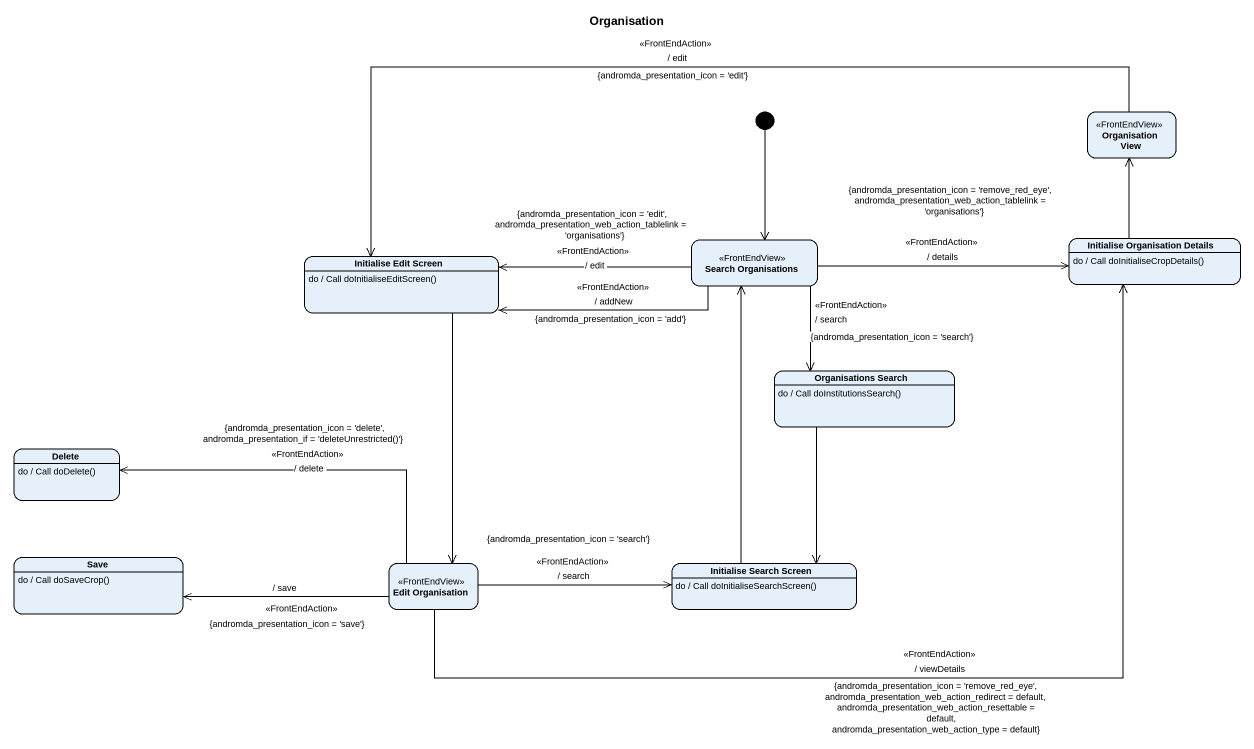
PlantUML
@startuml
title Organisation
hide empty description
state "Organisation View" as Organisation_View <<FrontEndView>>
state "Search Organisations" as Search_Organisations <<FrontEndView>>
state "Initialise Organisation Details" as Initialise_Organisation
Initialise_Organisation : do / Call doInitialiseCropDetails()
state "Initialise Edit Screen" as Initialise_Edit_Screen
Initialise_Edit_Screen : do / Call doInitialiseEditScreen()
state "Organisations Search" as Organisations_Search
Organisations_Search : do / Call doInstitutionsSearch()
state Delete
Delete : do / Call doDelete()
state Save
Save : do / Call doSaveCrop()
state "Edit Organisation" as Edit_Organisation <<FrontEndView>>
state "Initialise Search Screen" as Initialise_Search_Screen
Initialise_Search_Screen : do / Call doInitialiseSearchScreen()
[*] --> Search_Organisations
Organisation_View -left-> Initialise_Edit_Screen : <<FrontEndAction>>\n/ edit\n{andromda_presentation_icon = 'edit'}
Search_Organisations -right-> Initialise_Organisation : {andromda_presentation_icon = 'remove_red_eye', andromda_presentation_web_action_tablelink = 'organisations'}\n<<FrontEndAction>>\n/ details
Search_Organisations -left-> Initialise_Edit_Screen : {andromda_presentation_icon = 'edit', andromda_presentation_web_action_tablelink = 'organisations'}\n<<FrontEndAction>>\n/ edit
Search_Organisations -left-> Initialise_Edit_Screen : <<FrontEndAction>>\n/ addNew\n{andromda_presentation_icon = 'add'}
Search_Organisations --> Organisations_Search : <<FrontEndAction>>\n/ search\n{andromda_presentation_icon = 'search'}
Initialise_Organisation -up-> Organisation_View
Initialise_Edit_Screen --> Edit_Organisation
Organisations_Search --> Initialise_Search_Screen
Edit_Organisation -right-> Initialise_Organisation : <<FrontEndAction>>\n/ viewDetails\n{andromda_presentation_icon = 'remove_red_eye', andromda_presentation_web_action_redirect = default, andromda_presentation_web_action_resettable = default, andromda_presentation_web_action_type = default}
Edit_Organisation -left-> Delete : {andromda_presentation_icon = 'delete', andromda_presentation_if = 'deleteUnrestricted()'}\n<<FrontEndAction>>\n/ delete
Edit_Organisation -left-> Save : / save\n<<FrontEndAction>>\n{andromda_presentation_icon = 'save'}
Edit_Organisation -right-> Initialise_Search_Screen : {andromda_presentation_icon = 'search'}\n<<FrontEndAction>>\n/ search
Initialise_Search_Screen -up-> Search_Organisations
@enduml
